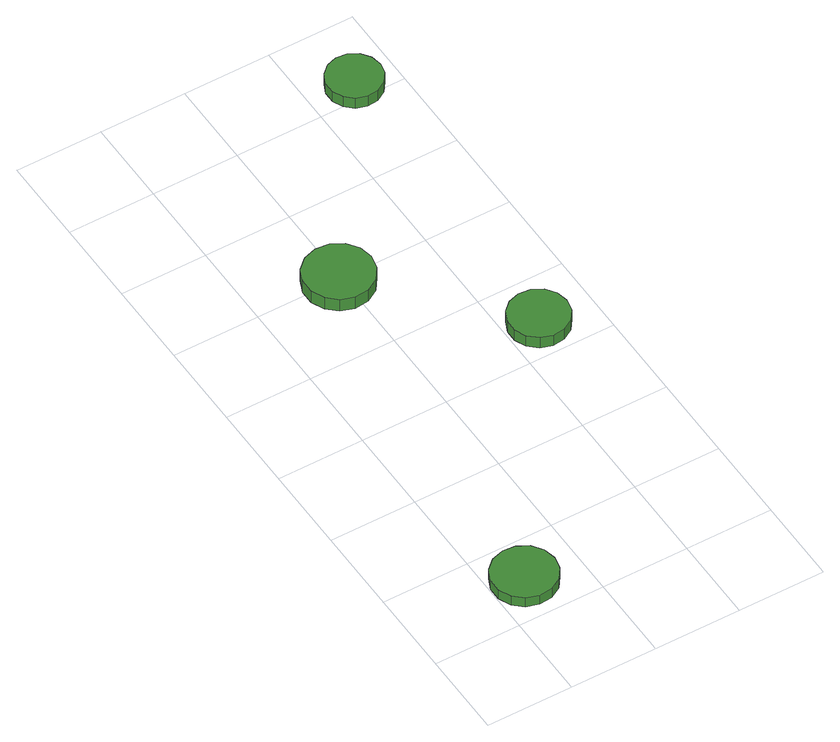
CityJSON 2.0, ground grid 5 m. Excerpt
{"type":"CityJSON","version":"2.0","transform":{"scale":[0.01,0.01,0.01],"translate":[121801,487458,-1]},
"CityObjects":{
"tree1":{"type":"SolitaryVegetationObject","attributes":{"function":"something"},"geometry":[{"type":"MultiSurface","lod":"1","boundaries":[[[0,1,2,3,4,5,6,7,8,9,10,11,12,13,14]],[[15,16,17,18,19,20,21,22,23,24,25,26,27,28,29]],[[0,29,28,1]],[[1,28,27,2]],[[2,27,26,3]],[[3,26,25,4]],[[4,25,24,5]],[[5,24,23,6]],[[6,23,22,7]],[[7,22,21,8]],[[8,21,20,9]],[[9,20,19,10]],[[10,19,18,11]],[[11,18,17,12]],[[12,17,16,13]],[[13,16,15,14]],[[14,15,29,0]]]}]},
"tree2":{"type":"SolitaryVegetationObject","attributes":{"function":"something"},"geometry":[{"type":"MultiSurface","lod":"1","boundaries":[[[30,31,32,33,34,35,36,37,38,39,40,41,42,43,44]],[[45,46,47,48,49,50,51,52,53,54,55,56,57,58,59]],[[30,59,58,31]],[[31,58,57,32]],[[32,57,56,33]],[[33,56,55,34]],[[34,55,54,35]],[[35,54,53,36]],[[36,53,52,37]],[[37,52,51,38]],[[38,51,50,39]],[[39,50,49,40]],[[40,49,48,41]],[[41,48,47,42]],[[42,47,46,43]],[[43,46,45,44]],[[44,45,59,30]]]}]},
"tree3":{"type":"SolitaryVegetationObject","attributes":{"function":"something"},"geometry":[{"type":"MultiSurface","lod":"1","boundaries":[[[60,61,62,63,64,65,66,67,68,69,70,71,72,73,74]],[[75,76,77,78,79,80,81,82,83,84,85,86,87,88,89]],[[60,89,88,61]],[[61,88,87,62]],[[62,87,86,63]],[[63,86,85,64]],[[64,85,84,65]],[[65,84,83,66]],[[66,83,82,67]],[[67,82,81,68]],[[68,81,80,69]],[[69,80,79,70]],[[70,79,78,71]],[[71,78,77,72]],[[72,77,76,73]],[[73,76,75,74]],[[74,75,89,60]]]}]},
"tree4":{"type":"SolitaryVegetationObject","attributes":{"function":"something"},"geometry":[{"type":"MultiSurface","lod":"1","boundaries":[[[90,91,92,93,94,95,96,97,98,99,100,101,102,103,104]],[[105,106,107,108,109,110,111,112,113,114,115,116,117,118,119]],[[90,119,118,91]],[[91,118,117,92]],[[92,117,116,93]],[[93,116,115,94]],[[94,115,114,95]],[[95,114,113,96]],[[96,113,112,97]],[[97,112,111,98]],[[98,111,110,99]],[[99,110,109,100]],[[100,109,108,101]],[[101,108,107,102]],[[102,107,106,103]],[[103,106,105,104]],[[104,105,119,90]]]}]}
},
"vertices":[
[366,249,137],[350,323,137],[306,384,137],[241,422,137],[166,429,137],[94,406,137],[38,356,137],[7,287,137],[7,211,137],[38,143,137],[94,92,137],[166,69,137],[241,77,137],[306,114,137],[350,175,137],[350,175,70],[306,114,70],[241,77,70],[166,69,70],[94,92,70],[38,143,70],[7,211,70],[7,287,70],[38,356,70],[94,406,70],[166,429,70],[241,422,70],[306,384,70],[350,323,70],[366,249,70],
[668,2484,156],[651,2563,156],[603,2629,156],[532,2670,156],[451,2678,156],[374,2653,156],[314,2599,156],[280,2524,156],[280,2443,156],[314,2369,156],[374,2314,156],[451,2289,156],[532,2297,156],[603,2338,156],[651,2404,156],[651,2404,72],[603,2338,72],[532,2297,72],[451,2289,72],[374,2314,72],[314,2369,72],[280,2443,72],[280,2524,72],[314,2599,72],[374,2653,72],[451,2678,72],[532,2670,72],[603,2629,72],[651,2563,72],[668,2484,72],
[1351,1711,148],[1336,1780,148],[1295,1837,148],[1234,1872,148],[1164,1879,148],[1097,1858,148],[1045,1811,148],[1016,1746,148],[1016,1676,148],[1045,1612,148],[1097,1565,148],[1164,1543,148],[1234,1550,148],[1295,1585,148],[1336,1642,148],[1336,1642,72],[1295,1585,72],[1234,1550,72],[1164,1543,72],[1097,1565,72],[1045,1612,72],[1016,1676,72],[1016,1746,72],[1045,1811,72],[1097,1858,72],[1164,1879,72],[1234,1872,72],[1295,1837,72],[1336,1780,72],[1351,1711,72],
[1411,3591,147],[1398,3654,147],[1360,3707,147],[1304,3739,147],[1239,3746,147],[1178,3726,147],[1130,3682,147],[1104,3623,147],[1104,3559,147],[1130,3500,147],[1178,3456,147],[1239,3436,147],[1304,3443,147],[1360,3476,147],[1398,3528,147],[1398,3528,72],[1360,3476,72],[1304,3443,72],[1239,3436,72],[1178,3456,72],[1130,3500,72],[1104,3559,72],[1104,3623,72],[1130,3682,72],[1178,3726,72],[1239,3746,72],[1304,3739,72],[1360,3707,72],[1398,3654,72],[1411,3591,72]
]}
